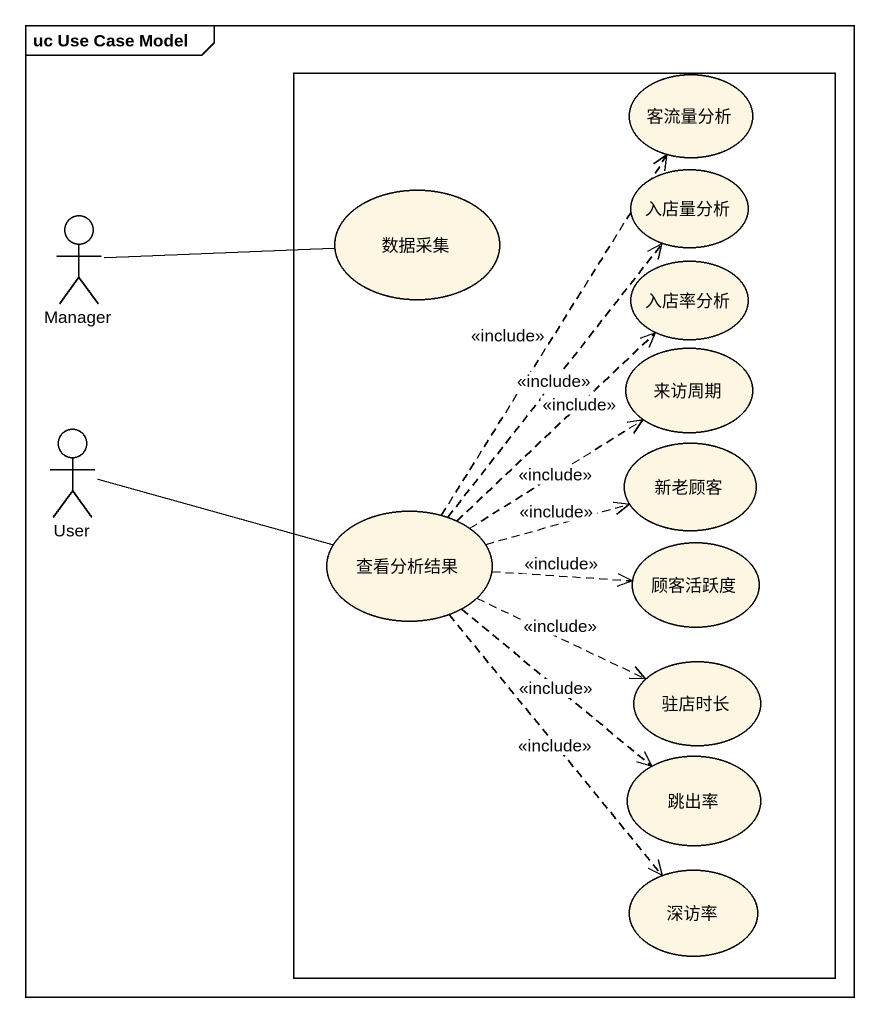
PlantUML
@startuml
mainframe uc Use Case Model
rectangle " " as rectangle1 {
  usecase 客流量分析
  usecase 数据采集
  usecase 入店量分析
  usecase 入店率分析
  usecase 来访周期
  usecase 查看分析结果
  usecase 新老顾客
  usecase 顾客活跃度
  usecase 驻店时长
  usecase 跳出率
  usecase 深访率
}
actor Manager
actor User
Manager -right- 数据采集
User -right- 查看分析结果
查看分析结果 .up.> 客流量分析 : <<include>>
查看分析结果 .up.> 入店量分析 : <<include>>
查看分析结果 .up.> 入店率分析 : <<include>>
查看分析结果 .up.> 来访周期 : <<include>>
查看分析结果 .right.> 新老顾客 : <<include>>
查看分析结果 .right.> 顾客活跃度 : <<include>>
查看分析结果 .right.> 驻店时长 : <<include>>
查看分析结果 ..> 跳出率 : <<include>>
查看分析结果 ..> 深访率 : <<include>>
@enduml
